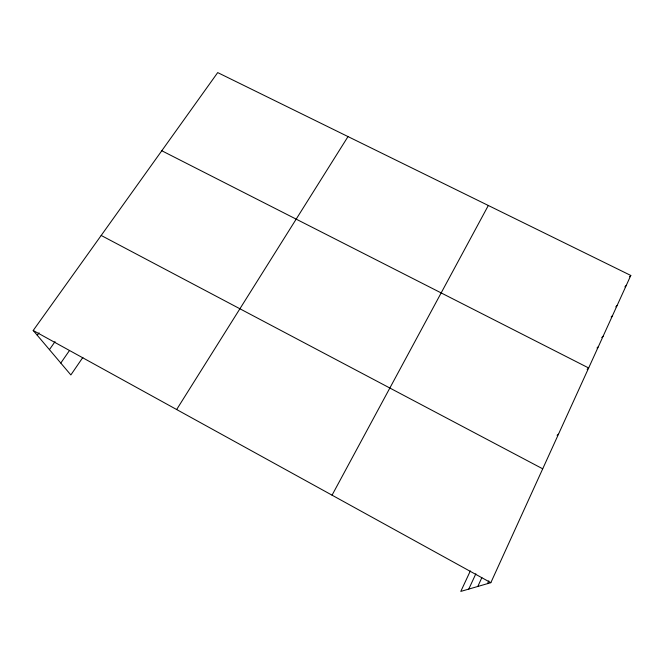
<?xml version="1.0" encoding="UTF-8"?>
<svg xmlns="http://www.w3.org/2000/svg" width="664" height="664" viewBox="0 0 664 664"><rect width="100%" height="100%" fill="white"/><g stroke="black" fill="none" stroke-linecap="round" stroke-linejoin="round"><path stroke-width="1" d="M470.344 570.924L460.791 591.408L490.837 582.677L630.8 275.46L217.709 72.592L33.2 330.481L70.857 374.944L82.859 357.415M487.542 583.631L488.812 580.851M477.806 586.461L481.865 577.647M468.759 589.092L475.864 573.771M332.05 495.17L488.322 205.491M176.649 409.53L348.011 136.585M60.789 363.059L69.413 350.617M49.426 349.637L55.037 341.645M37.292 335.312L39.076 332.813M629.563 276.805L630.8 275.46M624.882 286.865L626.293 285.362M615.769 306.868L617.146 305.44M611.137 317.01L612.507 315.616M601.767 337.578L603.103 336.266M597.011 348.011L598.33 346.732M587.142 369.367L588.653 367.972L161.792 150.753M557.088 435.293L558.474 434.206M101.185 235.454L542.712 468.817M33.2 330.481L490.837 582.677"/></g></svg>
